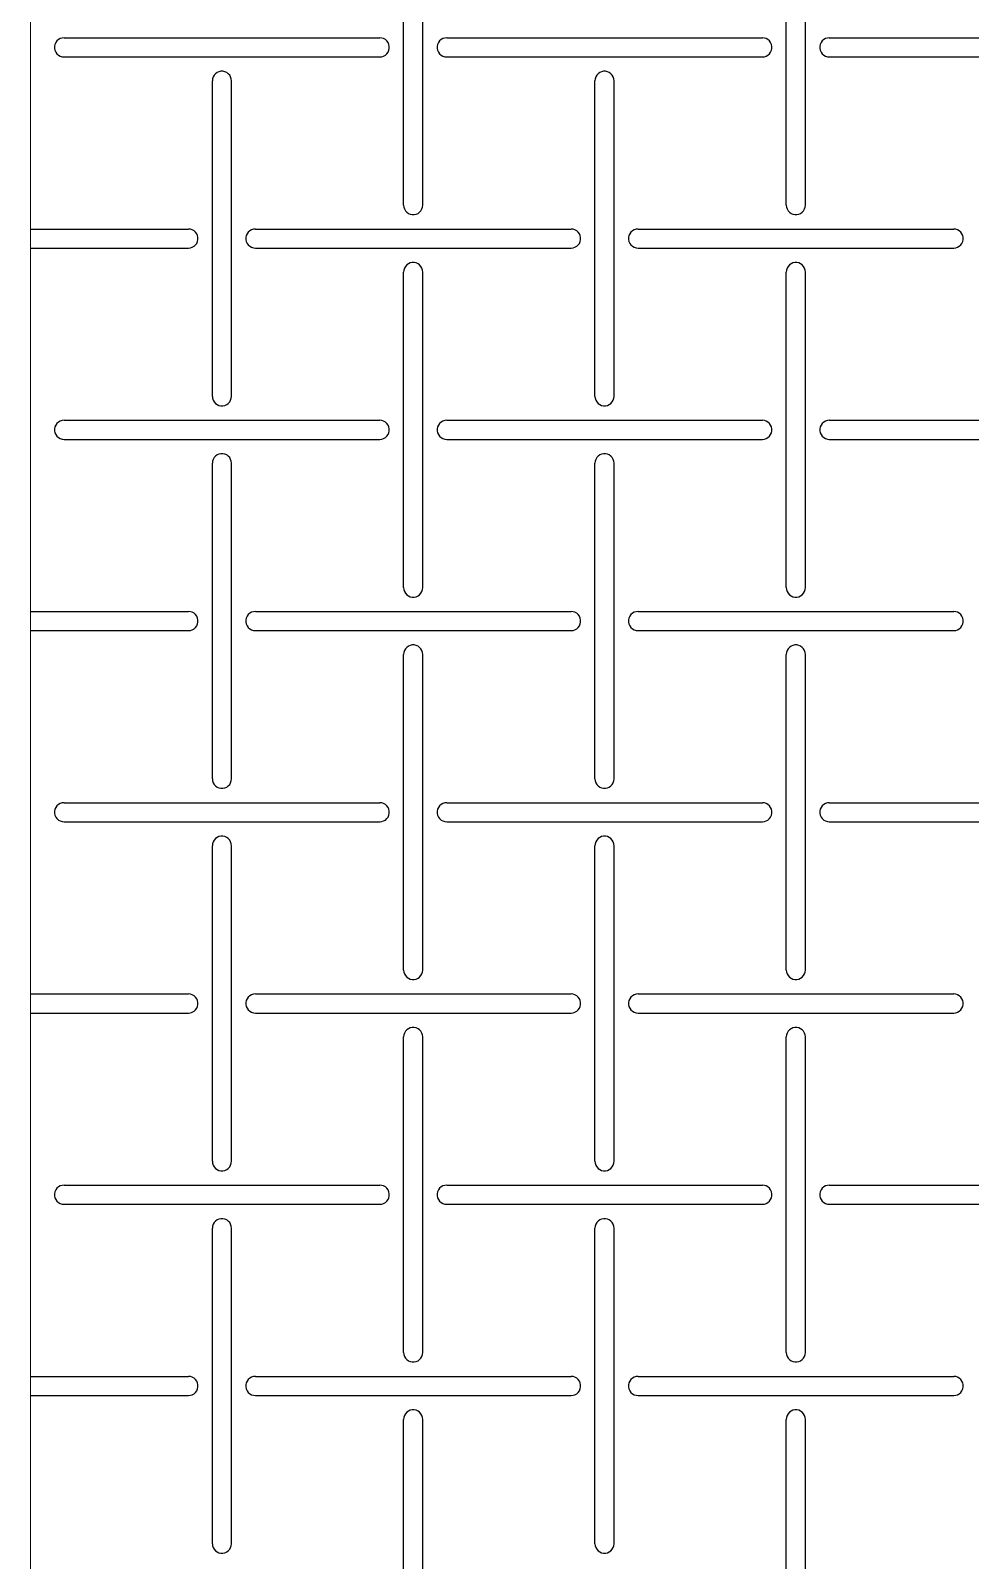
# Model space of a CAD drawing. Header units: metres. Extents: x 0 to 100, y -20 to 320.
# Drawn here: x 0 to 49.1, y 60.9 to 140.9 of the extents above; entities that cross this region are included whole.
import ezdxf

# ---------------------------------------------------------------- set-up
doc = ezdxf.new("R2010")
doc.units = ezdxf.units.M

msp = doc.modelspace()

# ---------------------------------------------------------------- linework, layer by layer
at = {"lineweight": 0}
msp.add_line((0, -20), (0, 320), dxfattribs=at)
for p, q in [((19.5, 131.75), (19.5, 148.25)), ((20.5, 131.75), (20.5, 148.25)), ((39.5, 131.75), (39.5, 148.25)), ((40.5, 131.75), (40.5, 148.25)), ((1.274, 140.155), (1.253, 140.052)), ((1.253, 140.052), (1.253, 139.948)), ((1.317, 140.25), (1.274, 140.155)), ((1.378, 140.335), (1.317, 140.25)), ((1.456, 140.405), (1.378, 140.335)), ((1.547, 140.457), (1.456, 140.405)), ((1.646, 140.489), (1.547, 140.457)), ((1.75, 140.5), (1.646, 140.489)), ((1.75, 140.5), (18.25, 140.5)), ((18.354, 140.489), (18.25, 140.5)), ((18.453, 140.457), (18.354, 140.489)), ((18.544, 140.405), (18.453, 140.457)), ((18.622, 140.335), (18.544, 140.405)), ((18.683, 140.25), (18.622, 140.335)), ((18.726, 140.155), (18.683, 140.25)), ((18.747, 140.052), (18.726, 140.155)), ((18.747, 139.948), (18.747, 140.052)), ((21.274, 140.155), (21.253, 140.052)), ((21.253, 140.052), (21.253, 139.948)), ((21.317, 140.25), (21.274, 140.155)), ((21.378, 140.335), (21.317, 140.25)), ((21.456, 140.405), (21.378, 140.335)), ((21.547, 140.457), (21.456, 140.405)), ((21.646, 140.489), (21.547, 140.457)), ((21.75, 140.5), (21.646, 140.489)), ((21.75, 140.5), (38.25, 140.5)), ((38.354, 140.489), (38.25, 140.5)), ((38.453, 140.457), (38.354, 140.489)), ((38.544, 140.405), (38.453, 140.457)), ((38.622, 140.335), (38.544, 140.405)), ((38.683, 140.25), (38.622, 140.335)), ((38.726, 140.155), (38.683, 140.25)), ((38.747, 140.052), (38.726, 140.155)), ((38.747, 139.948), (38.747, 140.052)), ((41.274, 140.155), (41.253, 140.052)), ((41.253, 140.052), (41.253, 139.948)), ((41.317, 140.25), (41.274, 140.155)), ((41.378, 140.335), (41.317, 140.25)), ((41.456, 140.405), (41.378, 140.335)), ((41.547, 140.457), (41.456, 140.405)), ((41.646, 140.489), (41.547, 140.457)), ((41.75, 140.5), (41.646, 140.489)), ((41.75, 140.5), (58.25, 140.5)), ((1.253, 139.948), (1.274, 139.845)), ((1.274, 139.845), (1.317, 139.75)), ((1.317, 139.75), (1.378, 139.665)), ((1.378, 139.665), (1.456, 139.595)), ((1.456, 139.595), (1.547, 139.543)), ((1.547, 139.543), (1.646, 139.511)), ((1.646, 139.511), (1.75, 139.5)), ((1.75, 139.5), (18.25, 139.5)), ((18.25, 139.5), (18.354, 139.511)), ((18.354, 139.511), (18.453, 139.543)), ((18.453, 139.543), (18.544, 139.595)), ((18.544, 139.595), (18.622, 139.665)), ((18.622, 139.665), (18.683, 139.75)), ((18.683, 139.75), (18.726, 139.845)), ((18.726, 139.845), (18.747, 139.948)), ((21.253, 139.948), (21.274, 139.845)), ((21.274, 139.845), (21.317, 139.75)), ((21.317, 139.75), (21.378, 139.665)), ((21.378, 139.665), (21.456, 139.595)), ((21.456, 139.595), (21.547, 139.543)), ((21.547, 139.543), (21.646, 139.511)), ((21.646, 139.511), (21.75, 139.5)), ((21.75, 139.5), (38.25, 139.5)), ((38.25, 139.5), (38.354, 139.511)), ((38.354, 139.511), (38.453, 139.543)), ((38.453, 139.543), (38.544, 139.595)), ((38.544, 139.595), (38.622, 139.665)), ((38.622, 139.665), (38.683, 139.75)), ((38.683, 139.75), (38.726, 139.845)), ((38.726, 139.845), (38.747, 139.948)), ((41.253, 139.948), (41.274, 139.845)), ((41.274, 139.845), (41.317, 139.75)), ((41.317, 139.75), (41.378, 139.665)), ((41.378, 139.665), (41.456, 139.595)), ((41.456, 139.595), (41.547, 139.543)), ((41.547, 139.543), (41.646, 139.511)), ((41.646, 139.511), (41.75, 139.5)), ((41.75, 139.5), (58.25, 139.5)), ((9.543, 138.453), (9.511, 138.354)), ((9.595, 138.544), (9.543, 138.453)), ((9.665, 138.622), (9.595, 138.544)), ((9.75, 138.683), (9.665, 138.622)), ((9.845, 138.726), (9.75, 138.683)), ((9.948, 138.747), (9.845, 138.726)), ((10.052, 138.747), (9.948, 138.747)), ((10.155, 138.726), (10.052, 138.747)), ((10.25, 138.683), (10.155, 138.726)), ((10.335, 138.622), (10.25, 138.683)), ((10.405, 138.544), (10.335, 138.622)), ((10.457, 138.453), (10.405, 138.544)), ((10.489, 138.354), (10.457, 138.453)), ((29.543, 138.453), (29.511, 138.354)), ((29.595, 138.544), (29.543, 138.453)), ((29.665, 138.622), (29.595, 138.544)), ((29.75, 138.683), (29.665, 138.622)), ((29.845, 138.726), (29.75, 138.683)), ((29.948, 138.747), (29.845, 138.726)), ((30.052, 138.747), (29.948, 138.747)), ((30.155, 138.726), (30.052, 138.747)), ((30.25, 138.683), (30.155, 138.726)), ((30.335, 138.622), (30.25, 138.683)), ((30.405, 138.544), (30.335, 138.622)), ((30.457, 138.453), (30.405, 138.544)), ((30.489, 138.354), (30.457, 138.453)), ((9.511, 138.354), (9.5, 138.25)), ((9.5, 121.75), (9.5, 138.25)), ((10.5, 138.25), (10.489, 138.354)), ((10.5, 121.75), (10.5, 138.25)), ((29.511, 138.354), (29.5, 138.25)), ((29.5, 121.75), (29.5, 138.25)), ((30.5, 138.25), (30.489, 138.354)), ((30.5, 121.75), (30.5, 138.25)), ((19.5, 131.75), (19.511, 131.646)), ((19.511, 131.646), (19.543, 131.547)), ((19.543, 131.547), (19.595, 131.456)), ((19.595, 131.456), (19.665, 131.378)), ((19.665, 131.378), (19.75, 131.317)), ((19.75, 131.317), (19.845, 131.274)), ((19.845, 131.274), (19.948, 131.253)), ((19.948, 131.253), (20.052, 131.253)), ((20.052, 131.253), (20.155, 131.274)), ((20.155, 131.274), (20.25, 131.317)), ((20.25, 131.317), (20.335, 131.378)), ((20.335, 131.378), (20.405, 131.456)), ((20.405, 131.456), (20.457, 131.547)), ((20.457, 131.547), (20.489, 131.646)), ((20.489, 131.646), (20.5, 131.75)), ((39.5, 131.75), (39.511, 131.646)), ((39.511, 131.646), (39.543, 131.547)), ((39.543, 131.547), (39.595, 131.456)), ((39.595, 131.456), (39.665, 131.378)), ((39.665, 131.378), (39.75, 131.317)), ((39.75, 131.317), (39.845, 131.274)), ((39.845, 131.274), (39.948, 131.253)), ((39.948, 131.253), (40.052, 131.253)), ((40.052, 131.253), (40.155, 131.274)), ((40.155, 131.274), (40.25, 131.317)), ((40.25, 131.317), (40.335, 131.378)), ((40.335, 131.378), (40.405, 131.456)), ((40.405, 131.456), (40.457, 131.547)), ((40.457, 131.547), (40.489, 131.646)), ((40.489, 131.646), (40.5, 131.75)), ((0, 130.5), (8.25, 130.5)), ((8.354, 130.489), (8.25, 130.5)), ((8.453, 130.457), (8.354, 130.489)), ((8.544, 130.405), (8.453, 130.457)), ((8.622, 130.335), (8.544, 130.405)), ((11.456, 130.405), (11.378, 130.335)), ((11.547, 130.457), (11.456, 130.405)), ((11.646, 130.489), (11.547, 130.457)), ((11.75, 130.5), (11.646, 130.489)), ((11.75, 130.5), (28.25, 130.5)), ((28.354, 130.489), (28.25, 130.5)), ((28.453, 130.457), (28.354, 130.489)), ((28.544, 130.405), (28.453, 130.457)), ((28.622, 130.335), (28.544, 130.405)), ((31.456, 130.405), (31.378, 130.335)), ((31.547, 130.457), (31.456, 130.405)), ((31.646, 130.489), (31.547, 130.457)), ((31.75, 130.5), (31.646, 130.489)), ((31.75, 130.5), (48.25, 130.5)), ((48.354, 130.489), (48.25, 130.5)), ((48.453, 130.457), (48.354, 130.489)), ((48.544, 130.405), (48.453, 130.457)), ((48.622, 130.335), (48.544, 130.405)), ((8.544, 129.595), (8.622, 129.665)), ((8.683, 130.25), (8.622, 130.335)), ((8.622, 129.665), (8.683, 129.75)), ((8.726, 130.155), (8.683, 130.25)), ((8.683, 129.75), (8.726, 129.845)), ((8.747, 130.052), (8.726, 130.155)), ((8.726, 129.845), (8.747, 129.948)), ((8.747, 129.948), (8.747, 130.052)), ((11.274, 130.155), (11.253, 130.052)), ((11.253, 130.052), (11.253, 129.948)), ((11.253, 129.948), (11.274, 129.845)), ((11.317, 130.25), (11.274, 130.155)), ((11.274, 129.845), (11.317, 129.75)), ((11.378, 130.335), (11.317, 130.25)), ((11.317, 129.75), (11.378, 129.665)), ((11.378, 129.665), (11.456, 129.595)), ((28.544, 129.595), (28.622, 129.665)), ((28.683, 130.25), (28.622, 130.335)), ((28.622, 129.665), (28.683, 129.75)), ((28.726, 130.155), (28.683, 130.25)), ((28.683, 129.75), (28.726, 129.845)), ((28.747, 130.052), (28.726, 130.155)), ((28.726, 129.845), (28.747, 129.948)), ((28.747, 129.948), (28.747, 130.052)), ((31.274, 130.155), (31.253, 130.052)), ((31.253, 130.052), (31.253, 129.948)), ((31.253, 129.948), (31.274, 129.845)), ((31.317, 130.25), (31.274, 130.155)), ((31.274, 129.845), (31.317, 129.75)), ((31.378, 130.335), (31.317, 130.25)), ((31.317, 129.75), (31.378, 129.665)), ((31.378, 129.665), (31.456, 129.595)), ((48.544, 129.595), (48.622, 129.665)), ((48.683, 130.25), (48.622, 130.335)), ((48.622, 129.665), (48.683, 129.75)), ((48.726, 130.155), (48.683, 130.25)), ((48.683, 129.75), (48.726, 129.845)), ((48.747, 130.052), (48.726, 130.155)), ((48.726, 129.845), (48.747, 129.948)), ((48.747, 129.948), (48.747, 130.052)), ((0, 129.5), (8.25, 129.5)), ((8.25, 129.5), (8.354, 129.511)), ((8.354, 129.511), (8.453, 129.543)), ((8.453, 129.543), (8.544, 129.595)), ((11.456, 129.595), (11.547, 129.543)), ((11.547, 129.543), (11.646, 129.511)), ((11.646, 129.511), (11.75, 129.5)), ((11.75, 129.5), (28.25, 129.5)), ((28.25, 129.5), (28.354, 129.511)), ((28.354, 129.511), (28.453, 129.543)), ((28.453, 129.543), (28.544, 129.595)), ((31.456, 129.595), (31.547, 129.543)), ((31.547, 129.543), (31.646, 129.511)), ((31.646, 129.511), (31.75, 129.5)), ((31.75, 129.5), (48.25, 129.5)), ((48.25, 129.5), (48.354, 129.511)), ((48.354, 129.511), (48.453, 129.543)), ((48.453, 129.543), (48.544, 129.595)), ((19.511, 128.354), (19.5, 128.25)), ((19.5, 111.75), (19.5, 128.25)), ((19.543, 128.453), (19.511, 128.354)), ((19.595, 128.544), (19.543, 128.453)), ((19.665, 128.622), (19.595, 128.544)), ((19.75, 128.683), (19.665, 128.622)), ((19.845, 128.726), (19.75, 128.683)), ((19.948, 128.747), (19.845, 128.726)), ((20.052, 128.747), (19.948, 128.747)), ((20.155, 128.726), (20.052, 128.747)), ((20.25, 128.683), (20.155, 128.726)), ((20.335, 128.622), (20.25, 128.683)), ((20.405, 128.544), (20.335, 128.622)), ((20.457, 128.453), (20.405, 128.544)), ((20.489, 128.354), (20.457, 128.453)), ((20.5, 128.25), (20.489, 128.354)), ((20.5, 111.75), (20.5, 128.25)), ((39.511, 128.354), (39.5, 128.25)), ((39.5, 111.75), (39.5, 128.25)), ((39.543, 128.453), (39.511, 128.354)), ((39.595, 128.544), (39.543, 128.453)), ((39.665, 128.622), (39.595, 128.544)), ((39.75, 128.683), (39.665, 128.622)), ((39.845, 128.726), (39.75, 128.683)), ((39.948, 128.747), (39.845, 128.726)), ((40.052, 128.747), (39.948, 128.747)), ((40.155, 128.726), (40.052, 128.747)), ((40.25, 128.683), (40.155, 128.726)), ((40.335, 128.622), (40.25, 128.683)), ((40.405, 128.544), (40.335, 128.622)), ((40.457, 128.453), (40.405, 128.544)), ((40.489, 128.354), (40.457, 128.453)), ((40.5, 128.25), (40.489, 128.354)), ((40.5, 111.75), (40.5, 128.25)), ((9.5, 121.75), (9.511, 121.646)), ((9.511, 121.646), (9.543, 121.547)), ((10.457, 121.547), (10.489, 121.646)), ((10.489, 121.646), (10.5, 121.75)), ((29.5, 121.75), (29.511, 121.646)), ((29.511, 121.646), (29.543, 121.547)), ((30.457, 121.547), (30.489, 121.646)), ((30.489, 121.646), (30.5, 121.75)), ((9.543, 121.547), (9.595, 121.456)), ((9.595, 121.456), (9.665, 121.378)), ((9.665, 121.378), (9.75, 121.317)), ((9.75, 121.317), (9.845, 121.274)), ((9.845, 121.274), (9.948, 121.253)), ((9.948, 121.253), (10.052, 121.253)), ((10.052, 121.253), (10.155, 121.274)), ((10.155, 121.274), (10.25, 121.317)), ((10.25, 121.317), (10.335, 121.378)), ((10.335, 121.378), (10.405, 121.456)), ((10.405, 121.456), (10.457, 121.547)), ((29.543, 121.547), (29.595, 121.456)), ((29.595, 121.456), (29.665, 121.378)), ((29.665, 121.378), (29.75, 121.317)), ((29.75, 121.317), (29.845, 121.274)), ((29.845, 121.274), (29.948, 121.253)), ((29.948, 121.253), (30.052, 121.253)), ((30.052, 121.253), (30.155, 121.274)), ((30.155, 121.274), (30.25, 121.317)), ((30.25, 121.317), (30.335, 121.378)), ((30.335, 121.378), (30.405, 121.456)), ((30.405, 121.456), (30.457, 121.547)), ((1.274, 120.155), (1.253, 120.052)), ((1.253, 120.052), (1.253, 119.948)), ((1.317, 120.25), (1.274, 120.155)), ((1.378, 120.335), (1.317, 120.25)), ((1.456, 120.405), (1.378, 120.335)), ((1.547, 120.457), (1.456, 120.405)), ((1.646, 120.489), (1.547, 120.457)), ((1.75, 120.5), (1.646, 120.489)), ((1.75, 120.5), (18.25, 120.5)), ((18.354, 120.489), (18.25, 120.5)), ((18.453, 120.457), (18.354, 120.489)), ((18.544, 120.405), (18.453, 120.457)), ((18.622, 120.335), (18.544, 120.405)), ((18.683, 120.25), (18.622, 120.335)), ((18.726, 120.155), (18.683, 120.25)), ((18.747, 120.052), (18.726, 120.155)), ((18.747, 119.948), (18.747, 120.052)), ((21.274, 120.155), (21.253, 120.052)), ((21.253, 120.052), (21.253, 119.948)), ((21.317, 120.25), (21.274, 120.155)), ((21.378, 120.335), (21.317, 120.25)), ((21.456, 120.405), (21.378, 120.335)), ((21.547, 120.457), (21.456, 120.405)), ((21.646, 120.489), (21.547, 120.457)), ((21.75, 120.5), (21.646, 120.489)), ((21.75, 120.5), (38.25, 120.5)), ((38.354, 120.489), (38.25, 120.5)), ((38.453, 120.457), (38.354, 120.489)), ((38.544, 120.405), (38.453, 120.457)), ((38.622, 120.335), (38.544, 120.405)), ((38.683, 120.25), (38.622, 120.335)), ((38.726, 120.155), (38.683, 120.25)), ((38.747, 120.052), (38.726, 120.155)), ((38.747, 119.948), (38.747, 120.052)), ((41.274, 120.155), (41.253, 120.052)), ((41.253, 120.052), (41.253, 119.948)), ((41.317, 120.25), (41.274, 120.155)), ((41.378, 120.335), (41.317, 120.25)), ((41.456, 120.405), (41.378, 120.335)), ((41.547, 120.457), (41.456, 120.405)), ((41.646, 120.489), (41.547, 120.457)), ((41.75, 120.5), (41.646, 120.489)), ((41.75, 120.5), (58.25, 120.5)), ((1.253, 119.948), (1.274, 119.845)), ((1.274, 119.845), (1.317, 119.75)), ((1.317, 119.75), (1.378, 119.665)), ((1.378, 119.665), (1.456, 119.595)), ((1.456, 119.595), (1.547, 119.543)), ((1.547, 119.543), (1.646, 119.511)), ((1.646, 119.511), (1.75, 119.5)), ((1.75, 119.5), (18.25, 119.5)), ((18.25, 119.5), (18.354, 119.511)), ((18.354, 119.511), (18.453, 119.543)), ((18.453, 119.543), (18.544, 119.595)), ((18.544, 119.595), (18.622, 119.665)), ((18.622, 119.665), (18.683, 119.75)), ((18.683, 119.75), (18.726, 119.845)), ((18.726, 119.845), (18.747, 119.948)), ((21.253, 119.948), (21.274, 119.845)), ((21.274, 119.845), (21.317, 119.75)), ((21.317, 119.75), (21.378, 119.665)), ((21.378, 119.665), (21.456, 119.595)), ((21.456, 119.595), (21.547, 119.543)), ((21.547, 119.543), (21.646, 119.511)), ((21.646, 119.511), (21.75, 119.5)), ((21.75, 119.5), (38.25, 119.5)), ((38.25, 119.5), (38.354, 119.511)), ((38.354, 119.511), (38.453, 119.543)), ((38.453, 119.543), (38.544, 119.595)), ((38.544, 119.595), (38.622, 119.665)), ((38.622, 119.665), (38.683, 119.75)), ((38.683, 119.75), (38.726, 119.845)), ((38.726, 119.845), (38.747, 119.948)), ((41.253, 119.948), (41.274, 119.845)), ((41.274, 119.845), (41.317, 119.75)), ((41.317, 119.75), (41.378, 119.665)), ((41.378, 119.665), (41.456, 119.595)), ((41.456, 119.595), (41.547, 119.543)), ((41.547, 119.543), (41.646, 119.511)), ((41.646, 119.511), (41.75, 119.5)), ((41.75, 119.5), (58.25, 119.5)), ((9.543, 118.453), (9.511, 118.354)), ((9.595, 118.544), (9.543, 118.453)), ((9.665, 118.622), (9.595, 118.544)), ((9.75, 118.683), (9.665, 118.622)), ((9.845, 118.726), (9.75, 118.683)), ((9.948, 118.747), (9.845, 118.726)), ((10.052, 118.747), (9.948, 118.747)), ((10.155, 118.726), (10.052, 118.747)), ((10.25, 118.683), (10.155, 118.726)), ((10.335, 118.622), (10.25, 118.683)), ((10.405, 118.544), (10.335, 118.622)), ((10.457, 118.453), (10.405, 118.544)), ((10.489, 118.354), (10.457, 118.453)), ((29.543, 118.453), (29.511, 118.354)), ((29.595, 118.544), (29.543, 118.453)), ((29.665, 118.622), (29.595, 118.544)), ((29.75, 118.683), (29.665, 118.622)), ((29.845, 118.726), (29.75, 118.683)), ((29.948, 118.747), (29.845, 118.726)), ((30.052, 118.747), (29.948, 118.747)), ((30.155, 118.726), (30.052, 118.747)), ((30.25, 118.683), (30.155, 118.726)), ((30.335, 118.622), (30.25, 118.683)), ((30.405, 118.544), (30.335, 118.622)), ((30.457, 118.453), (30.405, 118.544)), ((30.489, 118.354), (30.457, 118.453)), ((9.511, 118.354), (9.5, 118.25)), ((9.5, 101.75), (9.5, 118.25)), ((10.5, 118.25), (10.489, 118.354)), ((10.5, 101.75), (10.5, 118.25)), ((29.511, 118.354), (29.5, 118.25)), ((29.5, 101.75), (29.5, 118.25)), ((30.5, 118.25), (30.489, 118.354)), ((30.5, 101.75), (30.5, 118.25)), ((19.5, 111.75), (19.511, 111.646)), ((19.511, 111.646), (19.543, 111.547)), ((19.543, 111.547), (19.595, 111.456)), ((19.595, 111.456), (19.665, 111.378)), ((19.665, 111.378), (19.75, 111.317)), ((19.75, 111.317), (19.845, 111.274)), ((19.845, 111.274), (19.948, 111.253)), ((19.948, 111.253), (20.052, 111.253)), ((20.052, 111.253), (20.155, 111.274)), ((20.155, 111.274), (20.25, 111.317)), ((20.25, 111.317), (20.335, 111.378)), ((20.335, 111.378), (20.405, 111.456)), ((20.405, 111.456), (20.457, 111.547)), ((20.457, 111.547), (20.489, 111.646)), ((20.489, 111.646), (20.5, 111.75)), ((39.5, 111.75), (39.511, 111.646)), ((39.511, 111.646), (39.543, 111.547)), ((39.543, 111.547), (39.595, 111.456)), ((39.595, 111.456), (39.665, 111.378)), ((39.665, 111.378), (39.75, 111.317)), ((39.75, 111.317), (39.845, 111.274)), ((39.845, 111.274), (39.948, 111.253)), ((39.948, 111.253), (40.052, 111.253)), ((40.052, 111.253), (40.155, 111.274)), ((40.155, 111.274), (40.25, 111.317)), ((40.25, 111.317), (40.335, 111.378)), ((40.335, 111.378), (40.405, 111.456)), ((40.405, 111.456), (40.457, 111.547)), ((40.457, 111.547), (40.489, 111.646)), ((40.489, 111.646), (40.5, 111.75)), ((0, 110.5), (8.25, 110.5)), ((8.354, 110.489), (8.25, 110.5)), ((8.453, 110.457), (8.354, 110.489)), ((8.544, 110.405), (8.453, 110.457)), ((8.622, 110.335), (8.544, 110.405)), ((11.456, 110.405), (11.378, 110.335)), ((11.547, 110.457), (11.456, 110.405)), ((11.646, 110.489), (11.547, 110.457)), ((11.75, 110.5), (11.646, 110.489)), ((11.75, 110.5), (28.25, 110.5)), ((28.354, 110.489), (28.25, 110.5)), ((28.453, 110.457), (28.354, 110.489)), ((28.544, 110.405), (28.453, 110.457)), ((28.622, 110.335), (28.544, 110.405)), ((31.456, 110.405), (31.378, 110.335)), ((31.547, 110.457), (31.456, 110.405)), ((31.646, 110.489), (31.547, 110.457)), ((31.75, 110.5), (31.646, 110.489)), ((31.75, 110.5), (48.25, 110.5)), ((48.354, 110.489), (48.25, 110.5)), ((48.453, 110.457), (48.354, 110.489)), ((48.544, 110.405), (48.453, 110.457)), ((48.622, 110.335), (48.544, 110.405)), ((8.544, 109.595), (8.622, 109.665)), ((8.683, 110.25), (8.622, 110.335)), ((8.622, 109.665), (8.683, 109.75)), ((8.726, 110.155), (8.683, 110.25)), ((8.683, 109.75), (8.726, 109.845)), ((8.747, 110.052), (8.726, 110.155)), ((8.726, 109.845), (8.747, 109.948)), ((8.747, 109.948), (8.747, 110.052)), ((11.274, 110.155), (11.253, 110.052)), ((11.253, 110.052), (11.253, 109.948)), ((11.253, 109.948), (11.274, 109.845)), ((11.317, 110.25), (11.274, 110.155)), ((11.274, 109.845), (11.317, 109.75)), ((11.378, 110.335), (11.317, 110.25)), ((11.317, 109.75), (11.378, 109.665)), ((11.378, 109.665), (11.456, 109.595)), ((28.544, 109.595), (28.622, 109.665)), ((28.683, 110.25), (28.622, 110.335)), ((28.622, 109.665), (28.683, 109.75)), ((28.726, 110.155), (28.683, 110.25)), ((28.683, 109.75), (28.726, 109.845)), ((28.747, 110.052), (28.726, 110.155)), ((28.726, 109.845), (28.747, 109.948)), ((28.747, 109.948), (28.747, 110.052)), ((31.274, 110.155), (31.253, 110.052)), ((31.253, 110.052), (31.253, 109.948)), ((31.253, 109.948), (31.274, 109.845)), ((31.317, 110.25), (31.274, 110.155)), ((31.274, 109.845), (31.317, 109.75)), ((31.378, 110.335), (31.317, 110.25)), ((31.317, 109.75), (31.378, 109.665)), ((31.378, 109.665), (31.456, 109.595)), ((48.544, 109.595), (48.622, 109.665)), ((48.683, 110.25), (48.622, 110.335)), ((48.622, 109.665), (48.683, 109.75)), ((48.726, 110.155), (48.683, 110.25)), ((48.683, 109.75), (48.726, 109.845)), ((48.747, 110.052), (48.726, 110.155)), ((48.726, 109.845), (48.747, 109.948)), ((48.747, 109.948), (48.747, 110.052)), ((0, 109.5), (8.25, 109.5)), ((8.25, 109.5), (8.354, 109.511)), ((8.354, 109.511), (8.453, 109.543)), ((8.453, 109.543), (8.544, 109.595)), ((11.456, 109.595), (11.547, 109.543)), ((11.547, 109.543), (11.646, 109.511)), ((11.646, 109.511), (11.75, 109.5)), ((11.75, 109.5), (28.25, 109.5)), ((28.25, 109.5), (28.354, 109.511)), ((28.354, 109.511), (28.453, 109.543)), ((28.453, 109.543), (28.544, 109.595)), ((31.456, 109.595), (31.547, 109.543)), ((31.547, 109.543), (31.646, 109.511)), ((31.646, 109.511), (31.75, 109.5)), ((31.75, 109.5), (48.25, 109.5)), ((48.25, 109.5), (48.354, 109.511)), ((48.354, 109.511), (48.453, 109.543)), ((48.453, 109.543), (48.544, 109.595)), ((19.511, 108.354), (19.5, 108.25)), ((19.5, 91.75), (19.5, 108.25)), ((19.543, 108.453), (19.511, 108.354)), ((19.595, 108.544), (19.543, 108.453)), ((19.665, 108.622), (19.595, 108.544)), ((19.75, 108.683), (19.665, 108.622)), ((19.845, 108.726), (19.75, 108.683)), ((19.948, 108.747), (19.845, 108.726)), ((20.052, 108.747), (19.948, 108.747)), ((20.155, 108.726), (20.052, 108.747)), ((20.25, 108.683), (20.155, 108.726)), ((20.335, 108.622), (20.25, 108.683)), ((20.405, 108.544), (20.335, 108.622)), ((20.457, 108.453), (20.405, 108.544)), ((20.489, 108.354), (20.457, 108.453)), ((20.5, 108.25), (20.489, 108.354)), ((20.5, 91.75), (20.5, 108.25)), ((39.511, 108.354), (39.5, 108.25)), ((39.5, 91.75), (39.5, 108.25)), ((39.543, 108.453), (39.511, 108.354)), ((39.595, 108.544), (39.543, 108.453)), ((39.665, 108.622), (39.595, 108.544)), ((39.75, 108.683), (39.665, 108.622)), ((39.845, 108.726), (39.75, 108.683)), ((39.948, 108.747), (39.845, 108.726)), ((40.052, 108.747), (39.948, 108.747)), ((40.155, 108.726), (40.052, 108.747)), ((40.25, 108.683), (40.155, 108.726)), ((40.335, 108.622), (40.25, 108.683)), ((40.405, 108.544), (40.335, 108.622)), ((40.457, 108.453), (40.405, 108.544)), ((40.489, 108.354), (40.457, 108.453)), ((40.5, 108.25), (40.489, 108.354)), ((40.5, 91.75), (40.5, 108.25)), ((9.5, 101.75), (9.511, 101.646)), ((9.511, 101.646), (9.543, 101.547)), ((10.457, 101.547), (10.489, 101.646)), ((10.489, 101.646), (10.5, 101.75)), ((29.5, 101.75), (29.511, 101.646)), ((29.511, 101.646), (29.543, 101.547)), ((30.457, 101.547), (30.489, 101.646)), ((30.489, 101.646), (30.5, 101.75)), ((9.543, 101.547), (9.595, 101.456)), ((9.595, 101.456), (9.665, 101.378)), ((9.665, 101.378), (9.75, 101.317)), ((9.75, 101.317), (9.845, 101.274)), ((9.845, 101.274), (9.948, 101.253)), ((9.948, 101.253), (10.052, 101.253)), ((10.052, 101.253), (10.155, 101.274)), ((10.155, 101.274), (10.25, 101.317)), ((10.25, 101.317), (10.335, 101.378)), ((10.335, 101.378), (10.405, 101.456)), ((10.405, 101.456), (10.457, 101.547)), ((29.543, 101.547), (29.595, 101.456)), ((29.595, 101.456), (29.665, 101.378)), ((29.665, 101.378), (29.75, 101.317)), ((29.75, 101.317), (29.845, 101.274)), ((29.845, 101.274), (29.948, 101.253)), ((29.948, 101.253), (30.052, 101.253)), ((30.052, 101.253), (30.155, 101.274)), ((30.155, 101.274), (30.25, 101.317)), ((30.25, 101.317), (30.335, 101.378)), ((30.335, 101.378), (30.405, 101.456)), ((30.405, 101.456), (30.457, 101.547)), ((1.274, 100.155), (1.253, 100.052)), ((1.253, 100.052), (1.253, 99.948)), ((1.317, 100.25), (1.274, 100.155)), ((1.378, 100.335), (1.317, 100.25)), ((1.456, 100.405), (1.378, 100.335)), ((1.547, 100.457), (1.456, 100.405)), ((1.646, 100.489), (1.547, 100.457)), ((1.75, 100.5), (1.646, 100.489)), ((1.75, 100.5), (18.25, 100.5)), ((18.354, 100.489), (18.25, 100.5)), ((18.453, 100.457), (18.354, 100.489)), ((18.544, 100.405), (18.453, 100.457)), ((18.622, 100.335), (18.544, 100.405)), ((18.683, 100.25), (18.622, 100.335)), ((18.726, 100.155), (18.683, 100.25)), ((18.747, 100.052), (18.726, 100.155)), ((18.747, 99.948), (18.747, 100.052)), ((21.274, 100.155), (21.253, 100.052)), ((21.253, 100.052), (21.253, 99.948)), ((21.317, 100.25), (21.274, 100.155)), ((21.378, 100.335), (21.317, 100.25)), ((21.456, 100.405), (21.378, 100.335)), ((21.547, 100.457), (21.456, 100.405)), ((21.646, 100.489), (21.547, 100.457)), ((21.75, 100.5), (21.646, 100.489)), ((21.75, 100.5), (38.25, 100.5)), ((38.354, 100.489), (38.25, 100.5)), ((38.453, 100.457), (38.354, 100.489)), ((38.544, 100.405), (38.453, 100.457)), ((38.622, 100.335), (38.544, 100.405)), ((38.683, 100.25), (38.622, 100.335)), ((38.726, 100.155), (38.683, 100.25)), ((38.747, 100.052), (38.726, 100.155)), ((38.747, 99.948), (38.747, 100.052)), ((41.274, 100.155), (41.253, 100.052)), ((41.253, 100.052), (41.253, 99.948)), ((41.317, 100.25), (41.274, 100.155)), ((41.378, 100.335), (41.317, 100.25)), ((41.456, 100.405), (41.378, 100.335)), ((41.547, 100.457), (41.456, 100.405)), ((41.646, 100.489), (41.547, 100.457)), ((41.75, 100.5), (41.646, 100.489)), ((41.75, 100.5), (58.25, 100.5)), ((1.253, 99.948), (1.274, 99.845)), ((1.274, 99.845), (1.317, 99.75)), ((1.317, 99.75), (1.378, 99.665)), ((1.378, 99.665), (1.456, 99.595)), ((1.456, 99.595), (1.547, 99.543)), ((1.547, 99.543), (1.646, 99.511)), ((1.646, 99.511), (1.75, 99.5)), ((1.75, 99.5), (18.25, 99.5)), ((18.25, 99.5), (18.354, 99.511)), ((18.354, 99.511), (18.453, 99.543)), ((18.453, 99.543), (18.544, 99.595)), ((18.544, 99.595), (18.622, 99.665)), ((18.622, 99.665), (18.683, 99.75)), ((18.683, 99.75), (18.726, 99.845)), ((18.726, 99.845), (18.747, 99.948)), ((21.253, 99.948), (21.274, 99.845)), ((21.274, 99.845), (21.317, 99.75)), ((21.317, 99.75), (21.378, 99.665)), ((21.378, 99.665), (21.456, 99.595)), ((21.456, 99.595), (21.547, 99.543)), ((21.547, 99.543), (21.646, 99.511)), ((21.646, 99.511), (21.75, 99.5)), ((21.75, 99.5), (38.25, 99.5)), ((38.25, 99.5), (38.354, 99.511)), ((38.354, 99.511), (38.453, 99.543)), ((38.453, 99.543), (38.544, 99.595)), ((38.544, 99.595), (38.622, 99.665)), ((38.622, 99.665), (38.683, 99.75)), ((38.683, 99.75), (38.726, 99.845)), ((38.726, 99.845), (38.747, 99.948)), ((41.253, 99.948), (41.274, 99.845)), ((41.274, 99.845), (41.317, 99.75)), ((41.317, 99.75), (41.378, 99.665)), ((41.378, 99.665), (41.456, 99.595)), ((41.456, 99.595), (41.547, 99.543)), ((41.547, 99.543), (41.646, 99.511)), ((41.646, 99.511), (41.75, 99.5)), ((41.75, 99.5), (58.25, 99.5)), ((9.543, 98.453), (9.511, 98.354)), ((9.595, 98.544), (9.543, 98.453)), ((9.665, 98.622), (9.595, 98.544)), ((9.75, 98.683), (9.665, 98.622)), ((9.845, 98.726), (9.75, 98.683)), ((9.948, 98.747), (9.845, 98.726)), ((10.052, 98.747), (9.948, 98.747)), ((10.155, 98.726), (10.052, 98.747)), ((10.25, 98.683), (10.155, 98.726)), ((10.335, 98.622), (10.25, 98.683)), ((10.405, 98.544), (10.335, 98.622)), ((10.457, 98.453), (10.405, 98.544)), ((10.489, 98.354), (10.457, 98.453)), ((29.543, 98.453), (29.511, 98.354)), ((29.595, 98.544), (29.543, 98.453)), ((29.665, 98.622), (29.595, 98.544)), ((29.75, 98.683), (29.665, 98.622)), ((29.845, 98.726), (29.75, 98.683)), ((29.948, 98.747), (29.845, 98.726)), ((30.052, 98.747), (29.948, 98.747)), ((30.155, 98.726), (30.052, 98.747)), ((30.25, 98.683), (30.155, 98.726)), ((30.335, 98.622), (30.25, 98.683)), ((30.405, 98.544), (30.335, 98.622)), ((30.457, 98.453), (30.405, 98.544)), ((30.489, 98.354), (30.457, 98.453)), ((9.511, 98.354), (9.5, 98.25)), ((9.5, 81.75), (9.5, 98.25)), ((10.5, 98.25), (10.489, 98.354)), ((10.5, 81.75), (10.5, 98.25)), ((29.511, 98.354), (29.5, 98.25)), ((29.5, 81.75), (29.5, 98.25)), ((30.5, 98.25), (30.489, 98.354)), ((30.5, 81.75), (30.5, 98.25)), ((19.5, 91.75), (19.511, 91.646)), ((19.511, 91.646), (19.543, 91.547)), ((19.543, 91.547), (19.595, 91.456)), ((19.595, 91.456), (19.665, 91.378)), ((19.665, 91.378), (19.75, 91.317)), ((19.75, 91.317), (19.845, 91.274)), ((19.845, 91.274), (19.948, 91.253)), ((19.948, 91.253), (20.052, 91.253)), ((20.052, 91.253), (20.155, 91.274)), ((20.155, 91.274), (20.25, 91.317)), ((20.25, 91.317), (20.335, 91.378)), ((20.335, 91.378), (20.405, 91.456)), ((20.405, 91.456), (20.457, 91.547)), ((20.457, 91.547), (20.489, 91.646)), ((20.489, 91.646), (20.5, 91.75)), ((39.5, 91.75), (39.511, 91.646)), ((39.511, 91.646), (39.543, 91.547)), ((39.543, 91.547), (39.595, 91.456)), ((39.595, 91.456), (39.665, 91.378)), ((39.665, 91.378), (39.75, 91.317)), ((39.75, 91.317), (39.845, 91.274)), ((39.845, 91.274), (39.948, 91.253)), ((39.948, 91.253), (40.052, 91.253)), ((40.052, 91.253), (40.155, 91.274)), ((40.155, 91.274), (40.25, 91.317)), ((40.25, 91.317), (40.335, 91.378)), ((40.335, 91.378), (40.405, 91.456)), ((40.405, 91.456), (40.457, 91.547)), ((40.457, 91.547), (40.489, 91.646)), ((40.489, 91.646), (40.5, 91.75)), ((0, 90.5), (8.25, 90.5)), ((8.354, 90.489), (8.25, 90.5)), ((8.453, 90.457), (8.354, 90.489)), ((8.544, 90.405), (8.453, 90.457)), ((8.622, 90.335), (8.544, 90.405)), ((11.456, 90.405), (11.378, 90.335)), ((11.547, 90.457), (11.456, 90.405)), ((11.646, 90.489), (11.547, 90.457)), ((11.75, 90.5), (11.646, 90.489)), ((11.75, 90.5), (28.25, 90.5)), ((28.354, 90.489), (28.25, 90.5)), ((28.453, 90.457), (28.354, 90.489)), ((28.544, 90.405), (28.453, 90.457)), ((28.622, 90.335), (28.544, 90.405)), ((31.456, 90.405), (31.378, 90.335)), ((31.547, 90.457), (31.456, 90.405)), ((31.646, 90.489), (31.547, 90.457)), ((31.75, 90.5), (31.646, 90.489)), ((31.75, 90.5), (48.25, 90.5)), ((48.354, 90.489), (48.25, 90.5)), ((48.453, 90.457), (48.354, 90.489)), ((48.544, 90.405), (48.453, 90.457)), ((48.622, 90.335), (48.544, 90.405)), ((8.544, 89.595), (8.622, 89.665)), ((8.683, 90.25), (8.622, 90.335)), ((8.622, 89.665), (8.683, 89.75)), ((8.726, 90.155), (8.683, 90.25)), ((8.683, 89.75), (8.726, 89.845)), ((8.747, 90.052), (8.726, 90.155)), ((8.726, 89.845), (8.747, 89.948)), ((8.747, 89.948), (8.747, 90.052)), ((11.274, 90.155), (11.253, 90.052)), ((11.253, 90.052), (11.253, 89.948)), ((11.253, 89.948), (11.274, 89.845)), ((11.317, 90.25), (11.274, 90.155)), ((11.274, 89.845), (11.317, 89.75)), ((11.378, 90.335), (11.317, 90.25)), ((11.317, 89.75), (11.378, 89.665)), ((11.378, 89.665), (11.456, 89.595)), ((28.544, 89.595), (28.622, 89.665)), ((28.683, 90.25), (28.622, 90.335)), ((28.622, 89.665), (28.683, 89.75)), ((28.726, 90.155), (28.683, 90.25)), ((28.683, 89.75), (28.726, 89.845)), ((28.747, 90.052), (28.726, 90.155)), ((28.726, 89.845), (28.747, 89.948)), ((28.747, 89.948), (28.747, 90.052)), ((31.274, 90.155), (31.253, 90.052)), ((31.253, 90.052), (31.253, 89.948)), ((31.253, 89.948), (31.274, 89.845)), ((31.317, 90.25), (31.274, 90.155)), ((31.274, 89.845), (31.317, 89.75)), ((31.378, 90.335), (31.317, 90.25)), ((31.317, 89.75), (31.378, 89.665)), ((31.378, 89.665), (31.456, 89.595)), ((48.544, 89.595), (48.622, 89.665)), ((48.683, 90.25), (48.622, 90.335)), ((48.622, 89.665), (48.683, 89.75)), ((48.726, 90.155), (48.683, 90.25)), ((48.683, 89.75), (48.726, 89.845)), ((48.747, 90.052), (48.726, 90.155)), ((48.726, 89.845), (48.747, 89.948)), ((48.747, 89.948), (48.747, 90.052)), ((0, 89.5), (8.25, 89.5)), ((8.25, 89.5), (8.354, 89.511)), ((8.354, 89.511), (8.453, 89.543)), ((8.453, 89.543), (8.544, 89.595)), ((11.456, 89.595), (11.547, 89.543)), ((11.547, 89.543), (11.646, 89.511)), ((11.646, 89.511), (11.75, 89.5)), ((11.75, 89.5), (28.25, 89.5)), ((28.25, 89.5), (28.354, 89.511)), ((28.354, 89.511), (28.453, 89.543)), ((28.453, 89.543), (28.544, 89.595)), ((31.456, 89.595), (31.547, 89.543)), ((31.547, 89.543), (31.646, 89.511)), ((31.646, 89.511), (31.75, 89.5)), ((31.75, 89.5), (48.25, 89.5)), ((48.25, 89.5), (48.354, 89.511)), ((48.354, 89.511), (48.453, 89.543)), ((48.453, 89.543), (48.544, 89.595)), ((19.511, 88.354), (19.5, 88.25)), ((19.5, 71.75), (19.5, 88.25)), ((19.543, 88.453), (19.511, 88.354)), ((19.595, 88.544), (19.543, 88.453)), ((19.665, 88.622), (19.595, 88.544)), ((19.75, 88.683), (19.665, 88.622)), ((19.845, 88.726), (19.75, 88.683)), ((19.948, 88.747), (19.845, 88.726)), ((20.052, 88.747), (19.948, 88.747)), ((20.155, 88.726), (20.052, 88.747)), ((20.25, 88.683), (20.155, 88.726)), ((20.335, 88.622), (20.25, 88.683)), ((20.405, 88.544), (20.335, 88.622)), ((20.457, 88.453), (20.405, 88.544)), ((20.489, 88.354), (20.457, 88.453)), ((20.5, 88.25), (20.489, 88.354)), ((20.5, 71.75), (20.5, 88.25)), ((39.511, 88.354), (39.5, 88.25)), ((39.5, 71.75), (39.5, 88.25)), ((39.543, 88.453), (39.511, 88.354)), ((39.595, 88.544), (39.543, 88.453)), ((39.665, 88.622), (39.595, 88.544)), ((39.75, 88.683), (39.665, 88.622)), ((39.845, 88.726), (39.75, 88.683)), ((39.948, 88.747), (39.845, 88.726)), ((40.052, 88.747), (39.948, 88.747)), ((40.155, 88.726), (40.052, 88.747)), ((40.25, 88.683), (40.155, 88.726)), ((40.335, 88.622), (40.25, 88.683)), ((40.405, 88.544), (40.335, 88.622)), ((40.457, 88.453), (40.405, 88.544)), ((40.489, 88.354), (40.457, 88.453)), ((40.5, 88.25), (40.489, 88.354)), ((40.5, 71.75), (40.5, 88.25)), ((9.5, 81.75), (9.511, 81.646)), ((9.511, 81.646), (9.543, 81.547)), ((10.457, 81.547), (10.489, 81.646)), ((10.489, 81.646), (10.5, 81.75)), ((29.5, 81.75), (29.511, 81.646)), ((29.511, 81.646), (29.543, 81.547)), ((30.457, 81.547), (30.489, 81.646)), ((30.489, 81.646), (30.5, 81.75)), ((9.543, 81.547), (9.595, 81.456)), ((9.595, 81.456), (9.665, 81.378)), ((9.665, 81.378), (9.75, 81.317)), ((9.75, 81.317), (9.845, 81.274)), ((9.845, 81.274), (9.948, 81.253)), ((9.948, 81.253), (10.052, 81.253)), ((10.052, 81.253), (10.155, 81.274)), ((10.155, 81.274), (10.25, 81.317)), ((10.25, 81.317), (10.335, 81.378)), ((10.335, 81.378), (10.405, 81.456)), ((10.405, 81.456), (10.457, 81.547)), ((29.543, 81.547), (29.595, 81.456)), ((29.595, 81.456), (29.665, 81.378)), ((29.665, 81.378), (29.75, 81.317)), ((29.75, 81.317), (29.845, 81.274)), ((29.845, 81.274), (29.948, 81.253)), ((29.948, 81.253), (30.052, 81.253)), ((30.052, 81.253), (30.155, 81.274)), ((30.155, 81.274), (30.25, 81.317)), ((30.25, 81.317), (30.335, 81.378)), ((30.335, 81.378), (30.405, 81.456)), ((30.405, 81.456), (30.457, 81.547)), ((1.274, 80.155), (1.253, 80.052)), ((1.253, 80.052), (1.253, 79.948)), ((1.317, 80.25), (1.274, 80.155)), ((1.378, 80.335), (1.317, 80.25)), ((1.456, 80.405), (1.378, 80.335)), ((1.547, 80.457), (1.456, 80.405)), ((1.646, 80.489), (1.547, 80.457)), ((1.75, 80.5), (1.646, 80.489)), ((1.75, 80.5), (18.25, 80.5)), ((18.354, 80.489), (18.25, 80.5)), ((18.453, 80.457), (18.354, 80.489)), ((18.544, 80.405), (18.453, 80.457)), ((18.622, 80.335), (18.544, 80.405)), ((18.683, 80.25), (18.622, 80.335)), ((18.726, 80.155), (18.683, 80.25)), ((18.747, 80.052), (18.726, 80.155)), ((18.747, 79.948), (18.747, 80.052)), ((21.274, 80.155), (21.253, 80.052)), ((21.253, 80.052), (21.253, 79.948)), ((21.317, 80.25), (21.274, 80.155)), ((21.378, 80.335), (21.317, 80.25)), ((21.456, 80.405), (21.378, 80.335)), ((21.547, 80.457), (21.456, 80.405)), ((21.646, 80.489), (21.547, 80.457)), ((21.75, 80.5), (21.646, 80.489)), ((21.75, 80.5), (38.25, 80.5)), ((38.354, 80.489), (38.25, 80.5)), ((38.453, 80.457), (38.354, 80.489)), ((38.544, 80.405), (38.453, 80.457)), ((38.622, 80.335), (38.544, 80.405)), ((38.683, 80.25), (38.622, 80.335)), ((38.726, 80.155), (38.683, 80.25)), ((38.747, 80.052), (38.726, 80.155)), ((38.747, 79.948), (38.747, 80.052)), ((41.274, 80.155), (41.253, 80.052)), ((41.253, 80.052), (41.253, 79.948)), ((41.317, 80.25), (41.274, 80.155)), ((41.378, 80.335), (41.317, 80.25)), ((41.456, 80.405), (41.378, 80.335)), ((41.547, 80.457), (41.456, 80.405)), ((41.646, 80.489), (41.547, 80.457)), ((41.75, 80.5), (41.646, 80.489)), ((41.75, 80.5), (58.25, 80.5)), ((1.253, 79.948), (1.274, 79.845)), ((1.274, 79.845), (1.317, 79.75)), ((1.317, 79.75), (1.378, 79.665)), ((1.378, 79.665), (1.456, 79.595)), ((1.456, 79.595), (1.547, 79.543)), ((1.547, 79.543), (1.646, 79.511)), ((1.646, 79.511), (1.75, 79.5)), ((1.75, 79.5), (18.25, 79.5)), ((18.25, 79.5), (18.354, 79.511)), ((18.354, 79.511), (18.453, 79.543)), ((18.453, 79.543), (18.544, 79.595)), ((18.544, 79.595), (18.622, 79.665)), ((18.622, 79.665), (18.683, 79.75)), ((18.683, 79.75), (18.726, 79.845)), ((18.726, 79.845), (18.747, 79.948)), ((21.253, 79.948), (21.274, 79.845)), ((21.274, 79.845), (21.317, 79.75)), ((21.317, 79.75), (21.378, 79.665)), ((21.378, 79.665), (21.456, 79.595)), ((21.456, 79.595), (21.547, 79.543)), ((21.547, 79.543), (21.646, 79.511)), ((21.646, 79.511), (21.75, 79.5)), ((21.75, 79.5), (38.25, 79.5)), ((38.25, 79.5), (38.354, 79.511)), ((38.354, 79.511), (38.453, 79.543)), ((38.453, 79.543), (38.544, 79.595)), ((38.544, 79.595), (38.622, 79.665)), ((38.622, 79.665), (38.683, 79.75)), ((38.683, 79.75), (38.726, 79.845)), ((38.726, 79.845), (38.747, 79.948)), ((41.253, 79.948), (41.274, 79.845)), ((41.274, 79.845), (41.317, 79.75)), ((41.317, 79.75), (41.378, 79.665)), ((41.378, 79.665), (41.456, 79.595)), ((41.456, 79.595), (41.547, 79.543)), ((41.547, 79.543), (41.646, 79.511)), ((41.646, 79.511), (41.75, 79.5)), ((41.75, 79.5), (58.25, 79.5)), ((9.543, 78.453), (9.511, 78.354)), ((9.595, 78.544), (9.543, 78.453)), ((9.665, 78.622), (9.595, 78.544)), ((9.75, 78.683), (9.665, 78.622)), ((9.845, 78.726), (9.75, 78.683)), ((9.948, 78.747), (9.845, 78.726)), ((10.052, 78.747), (9.948, 78.747)), ((10.155, 78.726), (10.052, 78.747)), ((10.25, 78.683), (10.155, 78.726)), ((10.335, 78.622), (10.25, 78.683)), ((10.405, 78.544), (10.335, 78.622)), ((10.457, 78.453), (10.405, 78.544)), ((10.489, 78.354), (10.457, 78.453)), ((29.543, 78.453), (29.511, 78.354)), ((29.595, 78.544), (29.543, 78.453)), ((29.665, 78.622), (29.595, 78.544)), ((29.75, 78.683), (29.665, 78.622)), ((29.845, 78.726), (29.75, 78.683)), ((29.948, 78.747), (29.845, 78.726)), ((30.052, 78.747), (29.948, 78.747)), ((30.155, 78.726), (30.052, 78.747)), ((30.25, 78.683), (30.155, 78.726)), ((30.335, 78.622), (30.25, 78.683)), ((30.405, 78.544), (30.335, 78.622)), ((30.457, 78.453), (30.405, 78.544)), ((30.489, 78.354), (30.457, 78.453)), ((9.511, 78.354), (9.5, 78.25)), ((9.5, 61.75), (9.5, 78.25)), ((10.5, 78.25), (10.489, 78.354)), ((10.5, 61.75), (10.5, 78.25)), ((29.511, 78.354), (29.5, 78.25)), ((29.5, 61.75), (29.5, 78.25)), ((30.5, 78.25), (30.489, 78.354)), ((30.5, 61.75), (30.5, 78.25)), ((19.5, 71.75), (19.511, 71.646)), ((19.511, 71.646), (19.543, 71.547)), ((19.543, 71.547), (19.595, 71.456)), ((19.595, 71.456), (19.665, 71.378)), ((19.665, 71.378), (19.75, 71.317)), ((19.75, 71.317), (19.845, 71.274)), ((19.845, 71.274), (19.948, 71.253)), ((19.948, 71.253), (20.052, 71.253)), ((20.052, 71.253), (20.155, 71.274)), ((20.155, 71.274), (20.25, 71.317)), ((20.25, 71.317), (20.335, 71.378)), ((20.335, 71.378), (20.405, 71.456)), ((20.405, 71.456), (20.457, 71.547)), ((20.457, 71.547), (20.489, 71.646)), ((20.489, 71.646), (20.5, 71.75)), ((39.5, 71.75), (39.511, 71.646)), ((39.511, 71.646), (39.543, 71.547)), ((39.543, 71.547), (39.595, 71.456)), ((39.595, 71.456), (39.665, 71.378)), ((39.665, 71.378), (39.75, 71.317)), ((39.75, 71.317), (39.845, 71.274)), ((39.845, 71.274), (39.948, 71.253)), ((39.948, 71.253), (40.052, 71.253)), ((40.052, 71.253), (40.155, 71.274)), ((40.155, 71.274), (40.25, 71.317)), ((40.25, 71.317), (40.335, 71.378)), ((40.335, 71.378), (40.405, 71.456)), ((40.405, 71.456), (40.457, 71.547)), ((40.457, 71.547), (40.489, 71.646)), ((40.489, 71.646), (40.5, 71.75)), ((0, 70.5), (8.25, 70.5)), ((8.354, 70.489), (8.25, 70.5)), ((8.453, 70.457), (8.354, 70.489)), ((8.544, 70.405), (8.453, 70.457)), ((8.622, 70.335), (8.544, 70.405)), ((11.456, 70.405), (11.378, 70.335)), ((11.547, 70.457), (11.456, 70.405)), ((11.646, 70.489), (11.547, 70.457)), ((11.75, 70.5), (11.646, 70.489)), ((11.75, 70.5), (28.25, 70.5)), ((28.354, 70.489), (28.25, 70.5)), ((28.453, 70.457), (28.354, 70.489)), ((28.544, 70.405), (28.453, 70.457)), ((28.622, 70.335), (28.544, 70.405)), ((31.456, 70.405), (31.378, 70.335)), ((31.547, 70.457), (31.456, 70.405)), ((31.646, 70.489), (31.547, 70.457)), ((31.75, 70.5), (31.646, 70.489)), ((31.75, 70.5), (48.25, 70.5)), ((48.354, 70.489), (48.25, 70.5)), ((48.453, 70.457), (48.354, 70.489)), ((48.544, 70.405), (48.453, 70.457)), ((48.622, 70.335), (48.544, 70.405)), ((8.544, 69.595), (8.622, 69.665)), ((8.683, 70.25), (8.622, 70.335)), ((8.622, 69.665), (8.683, 69.75)), ((8.726, 70.155), (8.683, 70.25)), ((8.683, 69.75), (8.726, 69.845)), ((8.747, 70.052), (8.726, 70.155)), ((8.726, 69.845), (8.747, 69.948)), ((8.747, 69.948), (8.747, 70.052)), ((11.274, 70.155), (11.253, 70.052)), ((11.253, 70.052), (11.253, 69.948)), ((11.253, 69.948), (11.274, 69.845)), ((11.317, 70.25), (11.274, 70.155)), ((11.274, 69.845), (11.317, 69.75)), ((11.378, 70.335), (11.317, 70.25)), ((11.317, 69.75), (11.378, 69.665)), ((11.378, 69.665), (11.456, 69.595)), ((28.544, 69.595), (28.622, 69.665)), ((28.683, 70.25), (28.622, 70.335)), ((28.622, 69.665), (28.683, 69.75)), ((28.726, 70.155), (28.683, 70.25)), ((28.683, 69.75), (28.726, 69.845)), ((28.747, 70.052), (28.726, 70.155)), ((28.726, 69.845), (28.747, 69.948)), ((28.747, 69.948), (28.747, 70.052)), ((31.274, 70.155), (31.253, 70.052)), ((31.253, 70.052), (31.253, 69.948)), ((31.253, 69.948), (31.274, 69.845)), ((31.317, 70.25), (31.274, 70.155)), ((31.274, 69.845), (31.317, 69.75)), ((31.378, 70.335), (31.317, 70.25)), ((31.317, 69.75), (31.378, 69.665)), ((31.378, 69.665), (31.456, 69.595)), ((48.544, 69.595), (48.622, 69.665)), ((48.683, 70.25), (48.622, 70.335)), ((48.622, 69.665), (48.683, 69.75)), ((48.726, 70.155), (48.683, 70.25)), ((48.683, 69.75), (48.726, 69.845)), ((48.747, 70.052), (48.726, 70.155)), ((48.726, 69.845), (48.747, 69.948)), ((48.747, 69.948), (48.747, 70.052)), ((0, 69.5), (8.25, 69.5)), ((8.25, 69.5), (8.354, 69.511)), ((8.354, 69.511), (8.453, 69.543)), ((8.453, 69.543), (8.544, 69.595)), ((11.456, 69.595), (11.547, 69.543)), ((11.547, 69.543), (11.646, 69.511)), ((11.646, 69.511), (11.75, 69.5)), ((11.75, 69.5), (28.25, 69.5)), ((28.25, 69.5), (28.354, 69.511)), ((28.354, 69.511), (28.453, 69.543)), ((28.453, 69.543), (28.544, 69.595)), ((31.456, 69.595), (31.547, 69.543)), ((31.547, 69.543), (31.646, 69.511)), ((31.646, 69.511), (31.75, 69.5)), ((31.75, 69.5), (48.25, 69.5)), ((48.25, 69.5), (48.354, 69.511)), ((48.354, 69.511), (48.453, 69.543)), ((48.453, 69.543), (48.544, 69.595)), ((19.511, 68.354), (19.5, 68.25)), ((19.5, 51.75), (19.5, 68.25)), ((19.543, 68.453), (19.511, 68.354)), ((19.595, 68.544), (19.543, 68.453)), ((19.665, 68.622), (19.595, 68.544)), ((19.75, 68.683), (19.665, 68.622)), ((19.845, 68.726), (19.75, 68.683)), ((19.948, 68.747), (19.845, 68.726)), ((20.052, 68.747), (19.948, 68.747)), ((20.155, 68.726), (20.052, 68.747)), ((20.25, 68.683), (20.155, 68.726)), ((20.335, 68.622), (20.25, 68.683)), ((20.405, 68.544), (20.335, 68.622)), ((20.457, 68.453), (20.405, 68.544)), ((20.489, 68.354), (20.457, 68.453)), ((20.5, 68.25), (20.489, 68.354)), ((20.5, 51.75), (20.5, 68.25)), ((39.511, 68.354), (39.5, 68.25)), ((39.5, 51.75), (39.5, 68.25)), ((39.543, 68.453), (39.511, 68.354)), ((39.595, 68.544), (39.543, 68.453)), ((39.665, 68.622), (39.595, 68.544)), ((39.75, 68.683), (39.665, 68.622)), ((39.845, 68.726), (39.75, 68.683)), ((39.948, 68.747), (39.845, 68.726)), ((40.052, 68.747), (39.948, 68.747)), ((40.155, 68.726), (40.052, 68.747)), ((40.25, 68.683), (40.155, 68.726)), ((40.335, 68.622), (40.25, 68.683)), ((40.405, 68.544), (40.335, 68.622)), ((40.457, 68.453), (40.405, 68.544)), ((40.489, 68.354), (40.457, 68.453)), ((40.5, 68.25), (40.489, 68.354)), ((40.5, 51.75), (40.5, 68.25)), ((9.5, 61.75), (9.511, 61.646)), ((9.511, 61.646), (9.543, 61.547)), ((10.457, 61.547), (10.489, 61.646)), ((10.489, 61.646), (10.5, 61.75)), ((29.5, 61.75), (29.511, 61.646)), ((29.511, 61.646), (29.543, 61.547)), ((30.457, 61.547), (30.489, 61.646)), ((30.489, 61.646), (30.5, 61.75)), ((9.543, 61.547), (9.595, 61.456)), ((9.595, 61.456), (9.665, 61.378)), ((9.665, 61.378), (9.75, 61.317)), ((9.75, 61.317), (9.845, 61.274)), ((9.845, 61.274), (9.948, 61.253)), ((9.948, 61.253), (10.052, 61.253)), ((10.052, 61.253), (10.155, 61.274)), ((10.155, 61.274), (10.25, 61.317)), ((10.25, 61.317), (10.335, 61.378)), ((10.335, 61.378), (10.405, 61.456)), ((10.405, 61.456), (10.457, 61.547)), ((29.543, 61.547), (29.595, 61.456)), ((29.595, 61.456), (29.665, 61.378)), ((29.665, 61.378), (29.75, 61.317)), ((29.75, 61.317), (29.845, 61.274)), ((29.845, 61.274), (29.948, 61.253)), ((29.948, 61.253), (30.052, 61.253)), ((30.052, 61.253), (30.155, 61.274)), ((30.155, 61.274), (30.25, 61.317)), ((30.25, 61.317), (30.335, 61.378)), ((30.335, 61.378), (30.405, 61.456)), ((30.405, 61.456), (30.457, 61.547))]:
    msp.add_line(p, q)

doc.saveas('drawing.dxf')
